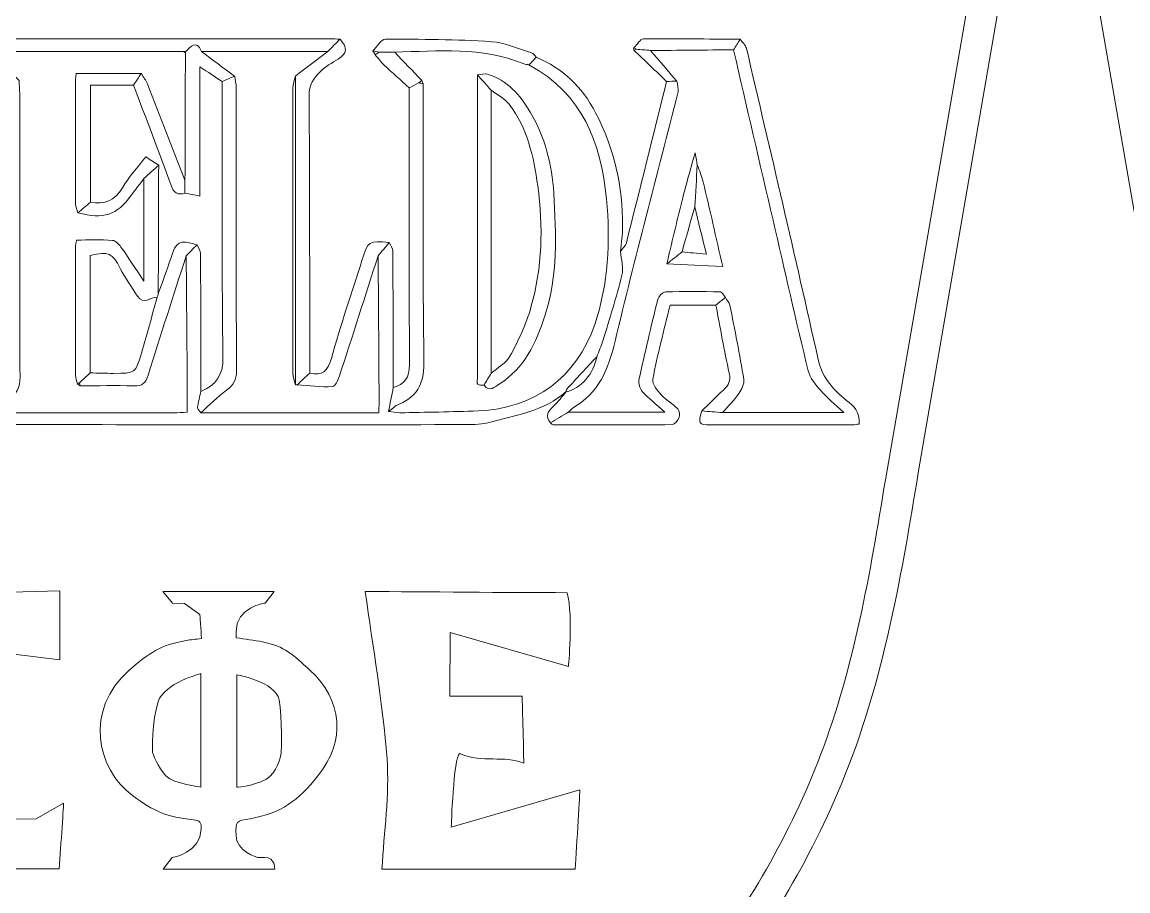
# Model space of a CAD drawing. Header units: inches. Extents: x 0 to 12, y 0 to 12.
# Drawn here: x 3.578 to 4.733, y 5.845 to 6.753 of the extents above; entities that cross this region are included whole.
import ezdxf

# ---------------------------------------------------------------- set-up
doc = ezdxf.new("R2010")
doc.units = ezdxf.units.IN
doc.header["$MEASUREMENT"] = 0

msp = doc.modelspace()

# ---------------------------------------------------------------- linework, layer by layer
at = {"color": 250, "lineweight": 0}
for p, q in [((4.5143, 6.2819), (4.6068, 6.817)), ((4.6946, 6.817), (4.7871, 6.2819))]:
    msp.add_line(p, q, dxfattribs=at)
at = {"color": 5, "lineweight": 0}
msp.add_line((4.48, 6.2747), (4.5679, 6.7831), dxfattribs=at)
for points, knots in [([(3.9102, 6.7353), (3.906, 6.731), (3.9017, 6.7267), (3.8975, 6.7224), (3.8534, 6.7224), (3.8094, 6.7224), (3.7654, 6.7224), (3.76, 6.736), (3.7544, 6.7266), (3.7489, 6.7225), (3.7479, 6.7225), (3.747, 6.7224), (3.746, 6.7224), (3.68, 6.7224), (3.614, 6.7224), (3.5481, 6.7224), (3.5471, 6.7224), (3.5461, 6.7224), (3.5452, 6.7224), (3.5423, 6.7236), (3.5394, 6.7248), (3.5356, 6.7264), (3.5379, 6.7299), (3.5398, 6.7328), (3.5417, 6.7357), (3.6609, 6.7357), (3.7801, 6.7357), (3.8993, 6.7357), (3.9029, 6.7357), (3.9066, 6.7354), (3.9102, 6.7353)], [0, 0, 0, 0, 1, 1, 1, 2, 2, 2, 3, 3, 3, 4, 4, 4, 5, 5, 5, 6, 6, 6, 7, 7, 7, 8, 8, 8, 9, 9, 9, 10, 10, 10, 10]), ([(3.8001, 6.6964), (3.7957, 6.6946), (3.7914, 6.6928), (3.7871, 6.6909), (3.7798, 6.6958), (3.7725, 6.7007), (3.7637, 6.7064), (3.7637, 6.6607), (3.7637, 6.6166), (3.7637, 6.5713), (3.7578, 6.5724), (3.753, 6.5733), (3.7482, 6.5743), (3.7482, 6.5788), (3.7482, 6.5833), (3.7482, 6.5879), (3.7483, 6.6322), (3.7485, 6.6765), (3.7486, 6.7208), (3.7487, 6.7214), (3.7489, 6.7219), (3.7489, 6.7225), (3.7544, 6.7266), (3.76, 6.736), (3.7654, 6.7224), (3.7769, 6.7137), (3.7885, 6.705), (3.8001, 6.6964)], [0, 0, 0, 0, 1, 1, 1, 2, 2, 2, 3, 3, 3, 4, 4, 4, 5, 5, 5, 6, 6, 6, 7, 7, 7, 8, 8, 8, 9, 9, 9, 9]), ([(3.9102, 6.7353), (3.9184, 6.7254), (3.9179, 6.7211), (3.9082, 6.7145), (3.9017, 6.7103), (3.8946, 6.7066), (3.8894, 6.7012), (3.883, 6.6945), (3.8777, 6.6879), (3.8778, 6.6764), (3.8787, 6.5797), (3.8784, 6.483), (3.8785, 6.3863), (3.8741, 6.3822), (3.8698, 6.3781), (3.8654, 6.3739), (3.8648, 6.3739), (3.8641, 6.3739), (3.8635, 6.3739), (3.8635, 6.4815), (3.8635, 6.5891), (3.8635, 6.6967), (3.8748, 6.7052), (3.8861, 6.7138), (3.8975, 6.7224), (3.9017, 6.7267), (3.906, 6.731), (3.9102, 6.7353)], [0, 0, 0, 0, 1, 1, 1, 2, 2, 2, 3, 3, 3, 4, 4, 4, 5, 5, 5, 6, 6, 6, 7, 7, 7, 8, 8, 8, 9, 9, 9, 9]), ([(4.1151, 6.7164), (4.1126, 6.7137), (4.1101, 6.711), (4.1076, 6.7083), (4.1056, 6.7088), (4.1036, 6.7089), (4.1017, 6.7097), (4.0582, 6.727), (4.0127, 6.7232), (3.9675, 6.7215), (3.962, 6.7216), (3.9565, 6.7217), (3.951, 6.7217), (3.9488, 6.7222), (3.9466, 6.7226), (3.9444, 6.7229), (3.9488, 6.7272), (3.9532, 6.7351), (3.9576, 6.7352), (3.9946, 6.7353), (4.0316, 6.735), (4.0684, 6.7326), (4.0826, 6.7316), (4.0965, 6.7251), (4.1104, 6.7209), (4.1123, 6.7203), (4.1136, 6.7179), (4.1151, 6.7164)], [0, 0, 0, 0, 1, 1, 1, 2, 2, 2, 3, 3, 3, 4, 4, 4, 5, 5, 5, 6, 6, 6, 7, 7, 7, 8, 8, 8, 9, 9, 9, 9]), ([(3.9956, 6.692), (3.9862, 6.7018), (3.9769, 6.7117), (3.9675, 6.7215), (4.0127, 6.7232), (4.0582, 6.727), (4.1017, 6.7097), (4.1036, 6.7089), (4.1056, 6.7088), (4.1076, 6.7083), (4.1633, 6.6782), (4.183, 6.6277), (4.1886, 6.5683), (4.1928, 6.5237), (4.1908, 6.4798), (4.1763, 6.4372), (4.1575, 6.3817), (4.1131, 6.349), (4.0544, 6.3468), (4.0272, 6.3458), (4, 6.3453), (3.9727, 6.3448), (3.9688, 6.3448), (3.9648, 6.3458), (3.9608, 6.3463), (3.9645, 6.3488), (3.9679, 6.3522), (3.9719, 6.3539), (3.9932, 6.3626), (3.9983, 6.3779), (3.9979, 6.4006), (3.9964, 6.4967), (3.9972, 6.5928), (3.9971, 6.6889), (3.9966, 6.6899), (3.9961, 6.691), (3.9956, 6.692)], [0, 0, 0, 0, 1, 1, 1, 2, 2, 2, 3, 3, 3, 4, 4, 4, 5, 5, 5, 6, 6, 6, 7, 7, 7, 8, 8, 8, 9, 9, 9, 10, 10, 10, 11, 11, 11, 12, 12, 12, 12]), ([(4.22, 6.7247), (4.2191, 6.7244), (4.2182, 6.724), (4.2173, 6.7237), (4.2171, 6.7242), (4.2169, 6.7247), (4.2168, 6.7253), (4.2168, 6.7255), (4.2171, 6.7258), (4.2172, 6.7261), (4.2181, 6.7256), (4.2191, 6.7252), (4.22, 6.7247)], [0, 0, 0, 0, 1, 1, 1, 2, 2, 2, 3, 3, 3, 4, 4, 4, 4]), ([(4.3283, 6.7351), (4.326, 6.7314), (4.3237, 6.7278), (4.3214, 6.7241), (4.2925, 6.7239), (4.2635, 6.7236), (4.2346, 6.7234), (4.2297, 6.7239), (4.2248, 6.7243), (4.22, 6.7247), (4.2191, 6.7252), (4.2181, 6.7256), (4.2172, 6.7261), (4.2205, 6.7293), (4.2238, 6.7354), (4.2272, 6.7355), (4.2609, 6.7359), (4.2946, 6.7354), (4.3283, 6.7351)], [0, 0, 0, 0, 1, 1, 1, 2, 2, 2, 3, 3, 3, 4, 4, 4, 5, 5, 5, 6, 6, 6, 6]), ([(4.22, 6.7247), (4.2248, 6.7243), (4.2297, 6.7239), (4.2346, 6.7234), (4.2438, 6.7127), (4.253, 6.702), (4.2622, 6.6913), (4.2586, 6.6913), (4.255, 6.6912), (4.2514, 6.6911), (4.24, 6.702), (4.2286, 6.7128), (4.2173, 6.7237), (4.2182, 6.724), (4.2191, 6.7244), (4.22, 6.7247)], [0, 0, 0, 0, 1, 1, 1, 2, 2, 2, 3, 3, 3, 4, 4, 4, 5, 5, 5, 5]), ([(4.3283, 6.7351), (4.3305, 6.732), (4.334, 6.7292), (4.3348, 6.7258), (4.3601, 6.6174), (4.3857, 6.509), (4.4098, 6.4004), (4.4144, 6.3798), (4.4275, 6.367), (4.4421, 6.3556), (4.4503, 6.3491), (4.4533, 6.343), (4.4526, 6.333), (4.4505, 6.3327), (4.4483, 6.3321), (4.446, 6.3321), (4.3964, 6.3321), (4.3467, 6.3321), (4.2971, 6.3321), (4.285, 6.3321), (4.284, 6.3339), (4.2882, 6.3467), (4.2955, 6.3462), (4.3027, 6.3456), (4.3099, 6.345), (4.3512, 6.345), (4.3924, 6.345), (4.4366, 6.345), (4.4269, 6.3541), (4.419, 6.3605), (4.4125, 6.368), (4.4072, 6.3741), (4.4012, 6.381), (4.3994, 6.3885), (4.3866, 6.441), (4.3747, 6.4936), (4.3626, 6.5462), (4.3488, 6.6055), (4.3351, 6.6648), (4.3214, 6.7241), (4.3237, 6.7278), (4.326, 6.7314), (4.3283, 6.7351)], [0, 0, 0, 0, 1, 1, 1, 2, 2, 2, 3, 3, 3, 4, 4, 4, 5, 5, 5, 6, 6, 6, 7, 7, 7, 8, 8, 8, 9, 9, 9, 10, 10, 10, 11, 11, 11, 12, 12, 12, 13, 13, 13, 14, 14, 14, 14]), ([(4.1151, 6.7164), (4.1429, 6.7045), (4.1632, 6.6856), (4.1773, 6.6582), (4.1967, 6.6207), (4.2055, 6.5814), (4.2055, 6.5397), (4.2055, 6.531), (4.2041, 6.5222), (4.2033, 6.5135), (4.2039, 6.5052), (4.2066, 6.4963), (4.2047, 6.4886), (4.1991, 6.4655), (4.1918, 6.4429), (4.1849, 6.4201), (4.1831, 6.4143), (4.1806, 6.4089), (4.1784, 6.4033), (4.1678, 6.3919), (4.1572, 6.3805), (4.1467, 6.369), (4.1463, 6.3686), (4.1466, 6.3675), (4.1465, 6.3667), (4.1465, 6.3667), (4.1466, 6.3669), (4.1466, 6.3669), (4.1231, 6.3465), (4.0932, 6.342), (4.0646, 6.3344), (4.0562, 6.3321), (4.0469, 6.3324), (4.0379, 6.3324), (3.8836, 6.3323), (3.7293, 6.3321), (3.575, 6.3326), (3.5631, 6.3326), (3.5585, 6.3283), (3.5555, 6.3175), (3.5485, 6.2927), (3.5402, 6.2683), (3.533, 6.2435), (3.5305, 6.2349), (3.5269, 6.2315), (3.5172, 6.2315), (3.3943, 6.2317), (3.2713, 6.2316), (3.1484, 6.2311), (3.1368, 6.2311), (3.1324, 6.2359), (3.1322, 6.2465), (3.1376, 6.2461), (3.143, 6.2456), (3.1485, 6.2451), (3.1537, 6.2449), (3.159, 6.2444), (3.1643, 6.2444), (3.2533, 6.2444), (3.3423, 6.2444), (3.4314, 6.2444), (3.4562, 6.2444), (3.481, 6.2441), (3.5058, 6.2446), (3.5098, 6.2447), (3.5163, 6.2472), (3.5173, 6.2501), (3.5283, 6.2811), (3.5384, 6.3123), (3.5487, 6.3435), (3.5535, 6.344), (3.5583, 6.3448), (3.5632, 6.3448), (3.6209, 6.3448), (3.6787, 6.3448), (3.7365, 6.3448), (3.7408, 6.3448), (3.7451, 6.3452), (3.7504, 6.3455), (3.7504, 6.3641), (3.7505, 6.3815), (3.7504, 6.3989), (3.7501, 6.4355), (3.7498, 6.4721), (3.7494, 6.5087), (3.7532, 6.5126), (3.757, 6.5165), (3.7608, 6.5204), (3.762, 6.5173), (3.7644, 6.5142), (3.7644, 6.5111), (3.7647, 6.463), (3.7647, 6.415), (3.7648, 6.3669), (3.7636, 6.3614), (3.762, 6.3559), (3.7614, 6.3503), (3.7612, 6.3487), (3.7636, 6.3467), (3.7648, 6.3449), (3.8265, 6.3449), (3.8882, 6.3449), (3.9509, 6.3449), (3.9509, 6.3568), (3.951, 6.3669), (3.9509, 6.377), (3.9506, 6.421), (3.9503, 6.4649), (3.95, 6.5089), (3.9539, 6.5135), (3.9578, 6.5181), (3.9617, 6.5228), (3.963, 6.5197), (3.9653, 6.5166), (3.9653, 6.5135), (3.9657, 6.4661), (3.9657, 6.4186), (3.9658, 6.3712), (3.9642, 6.3629), (3.9625, 6.3546), (3.9608, 6.3463), (3.9648, 6.3458), (3.9688, 6.3448), (3.9727, 6.3448), (4, 6.3453), (4.0272, 6.3458), (4.0544, 6.3468), (4.1131, 6.349), (4.1575, 6.3817), (4.1763, 6.4372), (4.1908, 6.4798), (4.1928, 6.5237), (4.1886, 6.5683), (4.183, 6.6277), (4.1633, 6.6782), (4.1076, 6.7083), (4.1101, 6.711), (4.1126, 6.7137), (4.1151, 6.7164)], [0, 0, 0, 0, 1, 1, 1, 2, 2, 2, 3, 3, 3, 4, 4, 4, 5, 5, 5, 6, 6, 6, 7, 7, 7, 8, 8, 8, 9, 9, 9, 10, 10, 10, 11, 11, 11, 12, 12, 12, 13, 13, 13, 14, 14, 14, 15, 15, 15, 16, 16, 16, 17, 17, 17, 18, 18, 18, 19, 19, 19, 20, 20, 20, 21, 21, 21, 22, 22, 22, 23, 23, 23, 24, 24, 24, 25, 25, 25, 26, 26, 26, 27, 27, 27, 28, 28, 28, 29, 29, 29, 30, 30, 30, 31, 31, 31, 32, 32, 32, 33, 33, 33, 34, 34, 34, 35, 35, 35, 36, 36, 36, 37, 37, 37, 38, 38, 38, 39, 39, 39, 40, 40, 40, 41, 41, 41, 42, 42, 42, 43, 43, 43, 44, 44, 44, 45, 45, 45, 46, 46, 46, 46]), ([(3.5481, 6.7224), (3.614, 6.7224), (3.68, 6.7224), (3.746, 6.7224), (3.7469, 6.7218), (3.7477, 6.7213), (3.7486, 6.7208), (3.7485, 6.6765), (3.7483, 6.6322), (3.7482, 6.5879), (3.7352, 6.6214), (3.7221, 6.6549), (3.7089, 6.6884), (3.7074, 6.6923), (3.7047, 6.6957), (3.7025, 6.6993), (3.6801, 6.6993), (3.6577, 6.6993), (3.6346, 6.6993), (3.6344, 6.698), (3.6339, 6.696), (3.6339, 6.6941), (3.6338, 6.6504), (3.6338, 6.6066), (3.6339, 6.5629), (3.6339, 6.5599), (3.6355, 6.5569), (3.6363, 6.5539), (3.6633, 6.5467), (3.6766, 6.5511), (3.6921, 6.5722), (3.6964, 6.5781), (3.7009, 6.5838), (3.7053, 6.5896), (3.7053, 6.5548), (3.7053, 6.52), (3.7053, 6.4822), (3.6962, 6.4959), (3.689, 6.5071), (3.6813, 6.518), (3.6792, 6.521), (3.6756, 6.5248), (3.6725, 6.525), (3.6601, 6.5258), (3.6476, 6.5253), (3.6348, 6.5253), (3.6343, 6.522), (3.6338, 6.52), (3.6338, 6.5181), (3.6338, 6.4734), (3.6337, 6.4288), (3.6339, 6.3841), (3.6339, 6.3811), (3.6352, 6.378), (3.636, 6.3749), (3.6367, 6.3742), (3.6375, 6.3735), (3.6383, 6.3728), (3.6571, 6.3729), (3.6758, 6.3736), (3.6945, 6.3729), (3.7038, 6.3725), (3.7071, 6.376), (3.7097, 6.3842), (3.7226, 6.4258), (3.7361, 6.4672), (3.7494, 6.5086), (3.7498, 6.4721), (3.7501, 6.4355), (3.7504, 6.3989), (3.7505, 6.3815), (3.7504, 6.3641), (3.7504, 6.3455), (3.7451, 6.3452), (3.7408, 6.3448), (3.7365, 6.3448), (3.6787, 6.3448), (3.6209, 6.3448), (3.5632, 6.3448), (3.5583, 6.3448), (3.5535, 6.344), (3.5487, 6.3435), (3.5487, 6.3435), (3.548, 6.3445), (3.548, 6.3445), (3.5529, 6.3492), (3.5572, 6.3549), (3.563, 6.3583), (3.5724, 6.364), (3.5758, 6.3711), (3.5758, 6.3822), (3.5754, 6.481), (3.5756, 6.5797), (3.5755, 6.6785), (3.5755, 6.683), (3.5751, 6.6874), (3.5749, 6.6919), (3.5659, 6.7014), (3.5568, 6.7109), (3.5477, 6.7204), (3.5479, 6.721), (3.548, 6.7217), (3.5481, 6.7224)], [0, 0, 0, 0, 1, 1, 1, 2, 2, 2, 3, 3, 3, 4, 4, 4, 5, 5, 5, 6, 6, 6, 7, 7, 7, 8, 8, 8, 9, 9, 9, 10, 10, 10, 11, 11, 11, 12, 12, 12, 13, 13, 13, 14, 14, 14, 15, 15, 15, 16, 16, 16, 17, 17, 17, 18, 18, 18, 19, 19, 19, 20, 20, 20, 21, 21, 21, 22, 22, 22, 23, 23, 23, 24, 24, 24, 25, 25, 25, 26, 26, 26, 27, 27, 27, 28, 28, 28, 29, 29, 29, 30, 30, 30, 31, 31, 31, 32, 32, 32, 33, 33, 33, 34, 34, 34, 34]), ([(3.7489, 6.7225), (3.7489, 6.7219), (3.7487, 6.7214), (3.7486, 6.7208), (3.7477, 6.7213), (3.7469, 6.7218), (3.746, 6.7224), (3.747, 6.7224), (3.7479, 6.7225), (3.7489, 6.7225)], [0, 0, 0, 0, 1, 1, 1, 2, 2, 2, 3, 3, 3, 3]), ([(3.8654, 6.3739), (3.8778, 6.3731), (3.8902, 6.3716), (3.9025, 6.3721), (3.9051, 6.3722), (3.9082, 6.3792), (3.9097, 6.3835), (3.9233, 6.4253), (3.9366, 6.4671), (3.95, 6.5089), (3.9503, 6.4649), (3.9506, 6.421), (3.9509, 6.377), (3.951, 6.3669), (3.9509, 6.3568), (3.9509, 6.3449), (3.8882, 6.3449), (3.8265, 6.3449), (3.7648, 6.3449), (3.7737, 6.3529), (3.7821, 6.3614), (3.7917, 6.3685), (3.7989, 6.3738), (3.802, 6.3792), (3.802, 6.3885), (3.8016, 6.4872), (3.8018, 6.5859), (3.8017, 6.6847), (3.8017, 6.6886), (3.8006, 6.6925), (3.8001, 6.6964), (3.7885, 6.705), (3.7769, 6.7137), (3.7654, 6.7224), (3.8094, 6.7224), (3.8534, 6.7224), (3.8975, 6.7224), (3.8861, 6.7138), (3.8748, 6.7052), (3.8635, 6.6967), (3.8626, 6.6925), (3.8609, 6.6883), (3.8609, 6.6841), (3.8608, 6.5849), (3.8608, 6.4856), (3.8609, 6.3864), (3.8609, 6.3822), (3.8626, 6.378), (3.8635, 6.3739), (3.8641, 6.3739), (3.8648, 6.3739), (3.8654, 6.3739)], [0, 0, 0, 0, 1, 1, 1, 2, 2, 2, 3, 3, 3, 4, 4, 4, 5, 5, 5, 6, 6, 6, 7, 7, 7, 8, 8, 8, 9, 9, 9, 10, 10, 10, 11, 11, 11, 12, 12, 12, 13, 13, 13, 14, 14, 14, 15, 15, 15, 16, 16, 16, 17, 17, 17, 17]), ([(3.951, 6.7217), (3.9496, 6.7208), (3.9483, 6.7199), (3.947, 6.7189), (3.9462, 6.7203), (3.9453, 6.7216), (3.9444, 6.7229), (3.9466, 6.7226), (3.9488, 6.7222), (3.951, 6.7217)], [0, 0, 0, 0, 1, 1, 1, 2, 2, 2, 3, 3, 3, 3]), ([(3.951, 6.7217), (3.9565, 6.7217), (3.962, 6.7216), (3.9675, 6.7215), (3.9769, 6.7117), (3.9862, 6.7018), (3.9956, 6.692), (3.9945, 6.6912), (3.9934, 6.6904), (3.9923, 6.6896), (3.9891, 6.6878), (3.9858, 6.686), (3.9826, 6.6843), (3.9737, 6.6923), (3.9647, 6.7002), (3.956, 6.7084), (3.9526, 6.7116), (3.95, 6.7154), (3.947, 6.7189), (3.9483, 6.7199), (3.9496, 6.7208), (3.951, 6.7217)], [0, 0, 0, 0, 1, 1, 1, 2, 2, 2, 3, 3, 3, 4, 4, 4, 5, 5, 5, 6, 6, 6, 7, 7, 7, 7]), ([(4.2622, 6.6913), (4.253, 6.702), (4.2438, 6.7127), (4.2346, 6.7234), (4.2635, 6.7236), (4.2925, 6.7239), (4.3214, 6.7241), (4.3351, 6.6648), (4.3488, 6.6055), (4.3626, 6.5462), (4.3747, 6.4936), (4.3866, 6.441), (4.3994, 6.3885), (4.4012, 6.381), (4.4072, 6.3741), (4.4125, 6.368), (4.419, 6.3605), (4.4269, 6.3541), (4.4366, 6.345), (4.3924, 6.345), (4.3512, 6.345), (4.3099, 6.345), (4.3157, 6.3516), (4.322, 6.3578), (4.327, 6.365), (4.3299, 6.3691), (4.3328, 6.3751), (4.3321, 6.3796), (4.3279, 6.4057), (4.3227, 6.4315), (4.3175, 6.4574), (4.317, 6.4602), (4.3144, 6.4626), (4.3128, 6.4652), (4.3111, 6.4673), (4.3094, 6.4712), (4.3076, 6.4712), (4.2885, 6.4716), (4.2694, 6.4718), (4.2503, 6.4711), (4.2474, 6.471), (4.2431, 6.4663), (4.2422, 6.4631), (4.2352, 6.4352), (4.2286, 6.4072), (4.2225, 6.3791), (4.2217, 6.3753), (4.2236, 6.3698), (4.2262, 6.3668), (4.2324, 6.36), (4.2398, 6.3543), (4.2496, 6.3455), (4.2136, 6.3455), (4.1812, 6.3455), (4.1487, 6.3455), (4.1502, 6.3469), (4.1515, 6.3486), (4.1532, 6.3496), (4.1803, 6.3651), (4.1906, 6.3901), (4.1976, 6.4195), (4.2183, 6.5067), (4.2414, 6.5933), (4.2634, 6.6801), (4.2642, 6.6835), (4.2626, 6.6876), (4.2622, 6.6913)], [0, 0, 0, 0, 1, 1, 1, 2, 2, 2, 3, 3, 3, 4, 4, 4, 5, 5, 5, 6, 6, 6, 7, 7, 7, 8, 8, 8, 9, 9, 9, 10, 10, 10, 11, 11, 11, 12, 12, 12, 13, 13, 13, 14, 14, 14, 15, 15, 15, 16, 16, 16, 17, 17, 17, 18, 18, 18, 19, 19, 19, 20, 20, 20, 21, 21, 21, 22, 22, 22, 22]), ([(3.6944, 6.6873), (3.6799, 6.6873), (3.6653, 6.6873), (3.6495, 6.6873), (3.6495, 6.6459), (3.6495, 6.6055), (3.6495, 6.565), (3.6451, 6.5613), (3.6407, 6.5576), (3.6363, 6.5539), (3.6355, 6.5569), (3.6339, 6.5599), (3.6339, 6.5629), (3.6338, 6.6066), (3.6338, 6.6504), (3.6339, 6.6941), (3.6339, 6.696), (3.6344, 6.698), (3.6346, 6.6993), (3.6577, 6.6993), (3.6801, 6.6993), (3.7025, 6.6993), (3.6998, 6.6953), (3.6971, 6.6913), (3.6944, 6.6873)], [0, 0, 0, 0, 1, 1, 1, 2, 2, 2, 3, 3, 3, 4, 4, 4, 5, 5, 5, 6, 6, 6, 7, 7, 7, 8, 8, 8, 8]), ([(3.6944, 6.6873), (3.6971, 6.6913), (3.6998, 6.6953), (3.7025, 6.6993), (3.7047, 6.6957), (3.7074, 6.6923), (3.7089, 6.6884), (3.7221, 6.6549), (3.7352, 6.6214), (3.7482, 6.5879), (3.7482, 6.5833), (3.7482, 6.5788), (3.7482, 6.5743), (3.7405, 6.5719), (3.7364, 6.5747), (3.7336, 6.5824), (3.7209, 6.6175), (3.7076, 6.6524), (3.6944, 6.6873)], [0, 0, 0, 0, 1, 1, 1, 2, 2, 2, 3, 3, 3, 4, 4, 4, 5, 5, 5, 6, 6, 6, 6]), ([(3.7648, 6.3669), (3.7802, 6.3739), (3.7881, 6.3835), (3.7879, 6.4029), (3.7865, 6.4989), (3.7872, 6.5949), (3.7871, 6.6909), (3.7914, 6.6928), (3.7957, 6.6946), (3.8001, 6.6964), (3.8006, 6.6925), (3.8017, 6.6886), (3.8017, 6.6847), (3.8018, 6.5859), (3.8016, 6.4872), (3.802, 6.3885), (3.802, 6.3792), (3.7989, 6.3738), (3.7917, 6.3685), (3.7821, 6.3614), (3.7737, 6.3529), (3.7648, 6.3449), (3.7636, 6.3467), (3.7612, 6.3487), (3.7614, 6.3503), (3.762, 6.3559), (3.7636, 6.3614), (3.7648, 6.3669)], [0, 0, 0, 0, 1, 1, 1, 2, 2, 2, 3, 3, 3, 4, 4, 4, 5, 5, 5, 6, 6, 6, 7, 7, 7, 8, 8, 8, 9, 9, 9, 9]), ([(3.8635, 6.3739), (3.8626, 6.378), (3.8609, 6.3822), (3.8609, 6.3864), (3.8608, 6.4856), (3.8608, 6.5849), (3.8609, 6.6841), (3.8609, 6.6883), (3.8626, 6.6925), (3.8635, 6.6967), (3.8635, 6.5891), (3.8635, 6.4815), (3.8635, 6.3739)], [0, 0, 0, 0, 1, 1, 1, 2, 2, 2, 3, 3, 3, 4, 4, 4, 4]), ([(3.9956, 6.692), (3.9961, 6.691), (3.9966, 6.6899), (3.9971, 6.6889), (3.9955, 6.6891), (3.9939, 6.6894), (3.9923, 6.6896), (3.9934, 6.6904), (3.9945, 6.6912), (3.9956, 6.692)], [0, 0, 0, 0, 1, 1, 1, 2, 2, 2, 3, 3, 3, 3]), ([(4.0607, 6.3737), (4.0664, 6.3659), (4.0719, 6.3719), (4.0764, 6.3747), (4.1029, 6.3913), (4.1149, 6.4179), (4.1243, 6.4461), (4.1382, 6.488), (4.1358, 6.5314), (4.1335, 6.5743), (4.1319, 6.6039), (4.1244, 6.633), (4.1089, 6.6591), (4.0983, 6.6769), (4.0851, 6.6922), (4.0644, 6.6987), (4.0614, 6.6997), (4.0575, 6.6982), (4.0539, 6.6978), (4.0539, 6.5921), (4.0538, 6.4863), (4.0537, 6.3805), (4.0537, 6.3785), (4.0531, 6.3754), (4.0541, 6.3746), (4.0557, 6.3735), (4.0584, 6.3739), (4.0607, 6.3737)], [0, 0, 0, 0, 1, 1, 1, 2, 2, 2, 3, 3, 3, 4, 4, 4, 5, 5, 5, 6, 6, 6, 7, 7, 7, 8, 8, 8, 9, 9, 9, 9]), ([(4.0682, 6.3862), (4.0657, 6.382), (4.0632, 6.3779), (4.0607, 6.3737), (4.0584, 6.3739), (4.0557, 6.3735), (4.0541, 6.3746), (4.0531, 6.3754), (4.0537, 6.3785), (4.0537, 6.3805), (4.0538, 6.4863), (4.0539, 6.5921), (4.0539, 6.6978), (4.0587, 6.6925), (4.0634, 6.6872), (4.0682, 6.6818), (4.0682, 6.5833), (4.0682, 6.4847), (4.0682, 6.3862)], [0, 0, 0, 0, 1, 1, 1, 2, 2, 2, 3, 3, 3, 4, 4, 4, 5, 5, 5, 6, 6, 6, 6]), ([(4.0539, 6.6978), (4.0575, 6.6982), (4.0614, 6.6997), (4.0644, 6.6987), (4.0851, 6.6922), (4.0983, 6.6769), (4.1089, 6.6591), (4.1244, 6.633), (4.1319, 6.6039), (4.1335, 6.5743), (4.1358, 6.5314), (4.1382, 6.488), (4.1243, 6.4461), (4.1149, 6.4179), (4.1029, 6.3913), (4.0764, 6.3747), (4.0719, 6.3719), (4.0664, 6.3659), (4.0607, 6.3737), (4.0632, 6.3779), (4.0657, 6.382), (4.0682, 6.3862), (4.0749, 6.392), (4.0838, 6.3965), (4.0877, 6.4038), (4.0965, 6.4201), (4.1046, 6.4372), (4.1097, 6.455), (4.1216, 6.4966), (4.1226, 6.5393), (4.1168, 6.582), (4.1126, 6.6123), (4.1059, 6.6422), (4.0868, 6.6673), (4.0821, 6.6733), (4.0745, 6.677), (4.0682, 6.6818), (4.0634, 6.6872), (4.0587, 6.6925), (4.0539, 6.6978)], [0, 0, 0, 0, 1, 1, 1, 2, 2, 2, 3, 3, 3, 4, 4, 4, 5, 5, 5, 6, 6, 6, 7, 7, 7, 8, 8, 8, 9, 9, 9, 10, 10, 10, 11, 11, 11, 12, 12, 12, 13, 13, 13, 13]), ([(4.1784, 6.4033), (4.1806, 6.4089), (4.1831, 6.4143), (4.1849, 6.4201), (4.1918, 6.4429), (4.1991, 6.4655), (4.2047, 6.4886), (4.2066, 6.4963), (4.2039, 6.5052), (4.2033, 6.5135), (4.2054, 6.5165), (4.2086, 6.5192), (4.2094, 6.5225), (4.2236, 6.5787), (4.2374, 6.6349), (4.2514, 6.6911), (4.255, 6.6912), (4.2586, 6.6913), (4.2622, 6.6913), (4.2626, 6.6876), (4.2642, 6.6835), (4.2634, 6.6801), (4.2414, 6.5933), (4.2183, 6.5067), (4.1976, 6.4195), (4.1906, 6.3901), (4.1803, 6.3651), (4.1532, 6.3496), (4.1515, 6.3486), (4.1502, 6.3469), (4.1487, 6.3455), (4.1425, 6.3418), (4.1363, 6.338), (4.1301, 6.3343), (4.1243, 6.3413), (4.1274, 6.3463), (4.1332, 6.3516), (4.1382, 6.3562), (4.1422, 6.3618), (4.1466, 6.3669), (4.1466, 6.3669), (4.1465, 6.3667), (4.1465, 6.3667), (4.1614, 6.3696), (4.1758, 6.3861), (4.1784, 6.4033)], [0, 0, 0, 0, 1, 1, 1, 2, 2, 2, 3, 3, 3, 4, 4, 4, 5, 5, 5, 6, 6, 6, 7, 7, 7, 8, 8, 8, 9, 9, 9, 10, 10, 10, 11, 11, 11, 12, 12, 12, 13, 13, 13, 14, 14, 14, 15, 15, 15, 15]), ([(3.9608, 6.3463), (3.9625, 6.3546), (3.9642, 6.3629), (3.9658, 6.3712), (3.9777, 6.3747), (3.9828, 6.3815), (3.9828, 6.395), (3.9822, 6.4914), (3.9825, 6.5878), (3.9826, 6.6843), (3.9858, 6.686), (3.9891, 6.6878), (3.9923, 6.6896), (3.9939, 6.6894), (3.9955, 6.6891), (3.9971, 6.6889), (3.9972, 6.5928), (3.9964, 6.4967), (3.9979, 6.4006), (3.9983, 6.3779), (3.9932, 6.3626), (3.9719, 6.3539), (3.9679, 6.3522), (3.9645, 6.3488), (3.9608, 6.3463)], [0, 0, 0, 0, 1, 1, 1, 2, 2, 2, 3, 3, 3, 4, 4, 4, 5, 5, 5, 6, 6, 6, 7, 7, 7, 8, 8, 8, 8]), ([(3.6363, 6.5539), (3.6407, 6.5576), (3.6451, 6.5613), (3.6495, 6.565), (3.6639, 6.5625), (3.6749, 6.5661), (3.6828, 6.5799), (3.6892, 6.591), (3.6983, 6.6006), (3.7073, 6.6122), (3.7119, 6.6092), (3.7163, 6.6063), (3.7207, 6.6034), (3.7156, 6.5988), (3.7104, 6.5942), (3.7053, 6.5896), (3.7009, 6.5838), (3.6964, 6.5781), (3.6921, 6.5722), (3.6766, 6.5511), (3.6633, 6.5467), (3.6363, 6.5539)], [0, 0, 0, 0, 1, 1, 1, 2, 2, 2, 3, 3, 3, 4, 4, 4, 5, 5, 5, 6, 6, 6, 7, 7, 7, 7]), ([(4.2835, 6.6039), (4.2829, 6.6071), (4.2823, 6.6104), (4.2811, 6.6163), (4.276, 6.5976), (4.2713, 6.5815), (4.2672, 6.5651), (4.2618, 6.5436), (4.2568, 6.5219), (4.2516, 6.5003), (4.2707, 6.4994), (4.2898, 6.4985), (4.3101, 6.4975), (4.303, 6.5286), (4.2965, 6.5573), (4.2897, 6.586), (4.2882, 6.5921), (4.2856, 6.5979), (4.2835, 6.6039)], [0, 0, 0, 0, 1, 1, 1, 2, 2, 2, 3, 3, 3, 4, 4, 4, 5, 5, 5, 6, 6, 6, 6]), ([(4.2835, 6.6039), (4.2826, 6.5892), (4.2817, 6.5746), (4.2808, 6.5599), (4.2764, 6.5443), (4.272, 6.5286), (4.2676, 6.5129), (4.2623, 6.5087), (4.2569, 6.5045), (4.2516, 6.5003), (4.2568, 6.5219), (4.2618, 6.5436), (4.2672, 6.5651), (4.2713, 6.5815), (4.276, 6.5976), (4.2811, 6.6163), (4.2823, 6.6104), (4.2829, 6.6071), (4.2835, 6.6039)], [0, 0, 0, 0, 1, 1, 1, 2, 2, 2, 3, 3, 3, 4, 4, 4, 5, 5, 5, 6, 6, 6, 6]), ([(3.7203, 6.4693), (3.7199, 6.468), (3.7195, 6.4668), (3.719, 6.4655), (3.7122, 6.4664), (3.7049, 6.4566), (3.6986, 6.4666), (3.6925, 6.4762), (3.6859, 6.4855), (3.6806, 6.4955), (3.6718, 6.512), (3.6689, 6.5136), (3.6492, 6.509), (3.6492, 6.4682), (3.6492, 6.4273), (3.6492, 6.3865), (3.6455, 6.383), (3.6417, 6.3796), (3.638, 6.3761), (3.6373, 6.3758), (3.6366, 6.3754), (3.636, 6.3749), (3.6352, 6.378), (3.6339, 6.3811), (3.6339, 6.3841), (3.6337, 6.4288), (3.6338, 6.4734), (3.6338, 6.5181), (3.6338, 6.52), (3.6343, 6.522), (3.6348, 6.5253), (3.6476, 6.5253), (3.6601, 6.5258), (3.6725, 6.525), (3.6756, 6.5248), (3.6792, 6.521), (3.6813, 6.518), (3.689, 6.5071), (3.6962, 6.4959), (3.7053, 6.4822), (3.7053, 6.52), (3.7053, 6.5548), (3.7053, 6.5896), (3.7104, 6.5942), (3.7156, 6.5988), (3.7207, 6.6034), (3.7205, 6.5587), (3.7204, 6.514), (3.7203, 6.4693)], [0, 0, 0, 0, 1, 1, 1, 2, 2, 2, 3, 3, 3, 4, 4, 4, 5, 5, 5, 6, 6, 6, 7, 7, 7, 8, 8, 8, 9, 9, 9, 10, 10, 10, 11, 11, 11, 12, 12, 12, 13, 13, 13, 14, 14, 14, 15, 15, 15, 16, 16, 16, 16]), ([(4.2835, 6.6039), (4.2856, 6.5979), (4.2882, 6.5921), (4.2897, 6.586), (4.2965, 6.5573), (4.303, 6.5286), (4.3101, 6.4975), (4.2898, 6.4985), (4.2707, 6.4994), (4.2516, 6.5003), (4.2569, 6.5045), (4.2623, 6.5087), (4.2676, 6.5129), (4.2752, 6.5122), (4.2828, 6.5115), (4.293, 6.5105), (4.2884, 6.5291), (4.2846, 6.5445), (4.2808, 6.5599), (4.2817, 6.5746), (4.2826, 6.5892), (4.2835, 6.6039)], [0, 0, 0, 0, 1, 1, 1, 2, 2, 2, 3, 3, 3, 4, 4, 4, 5, 5, 5, 6, 6, 6, 7, 7, 7, 7]), ([(3.7203, 6.4693), (3.7246, 6.4816), (3.7292, 6.4937), (3.7333, 6.5061), (3.7393, 6.5245), (3.7414, 6.5257), (3.7608, 6.5204), (3.757, 6.5165), (3.7532, 6.5126), (3.7494, 6.5087), (3.7361, 6.4672), (3.7226, 6.4258), (3.7097, 6.3842), (3.7071, 6.376), (3.7038, 6.3725), (3.6945, 6.3729), (3.6758, 6.3736), (3.6571, 6.3729), (3.6383, 6.3728), (3.6382, 6.3739), (3.6381, 6.375), (3.638, 6.3761), (3.6417, 6.3796), (3.6455, 6.383), (3.6492, 6.3865), (3.6573, 6.3863), (3.6654, 6.386), (3.6736, 6.386), (3.6962, 6.386), (3.6964, 6.3859), (3.7028, 6.4072), (3.7086, 6.4265), (3.7137, 6.4461), (3.719, 6.4655), (3.7195, 6.4668), (3.7199, 6.468), (3.7203, 6.4693)], [0, 0, 0, 0, 1, 1, 1, 2, 2, 2, 3, 3, 3, 4, 4, 4, 5, 5, 5, 6, 6, 6, 7, 7, 7, 8, 8, 8, 9, 9, 9, 10, 10, 10, 11, 11, 11, 12, 12, 12, 12]), ([(3.8654, 6.3739), (3.8698, 6.3781), (3.8741, 6.3822), (3.8785, 6.3863), (3.8916, 6.3832), (3.8975, 6.3879), (3.9012, 6.4016), (3.9107, 6.4361), (3.9223, 6.47), (3.9331, 6.5041), (3.9397, 6.5246), (3.9397, 6.5246), (3.9617, 6.5228), (3.9578, 6.5181), (3.9539, 6.5135), (3.95, 6.5089), (3.9366, 6.4671), (3.9233, 6.4253), (3.9097, 6.3835), (3.9082, 6.3792), (3.9051, 6.3722), (3.9025, 6.3721), (3.8902, 6.3716), (3.8778, 6.3731), (3.8654, 6.3739)], [0, 0, 0, 0, 1, 1, 1, 2, 2, 2, 3, 3, 3, 4, 4, 4, 5, 5, 5, 6, 6, 6, 7, 7, 7, 8, 8, 8, 8]), ([(4.1301, 6.3343), (4.1363, 6.338), (4.1425, 6.3418), (4.1487, 6.3455), (4.1812, 6.3455), (4.2136, 6.3455), (4.2496, 6.3455), (4.2398, 6.3543), (4.2324, 6.36), (4.2262, 6.3668), (4.2236, 6.3698), (4.2217, 6.3753), (4.2225, 6.3791), (4.2286, 6.4072), (4.2352, 6.4352), (4.2422, 6.4631), (4.2431, 6.4663), (4.2474, 6.471), (4.2503, 6.4711), (4.2694, 6.4718), (4.2885, 6.4716), (4.3076, 6.4712), (4.3094, 6.4712), (4.3111, 6.4673), (4.3128, 6.4652), (4.3095, 6.4626), (4.3062, 6.46), (4.3029, 6.4574), (4.2871, 6.4574), (4.2714, 6.4574), (4.255, 6.4574), (4.2487, 6.431), (4.2419, 6.4056), (4.237, 6.3798), (4.2361, 6.375), (4.2417, 6.3682), (4.2458, 6.3636), (4.2508, 6.358), (4.2578, 6.3542), (4.2632, 6.3488), (4.265, 6.347), (4.2656, 6.3422), (4.2646, 6.3397), (4.2633, 6.3367), (4.2598, 6.3324), (4.2572, 6.3324), (4.2157, 6.332), (4.1743, 6.3321), (4.1328, 6.3322), (4.1319, 6.3322), (4.131, 6.3335), (4.1301, 6.3343)], [0, 0, 0, 0, 1, 1, 1, 2, 2, 2, 3, 3, 3, 4, 4, 4, 5, 5, 5, 6, 6, 6, 7, 7, 7, 8, 8, 8, 9, 9, 9, 10, 10, 10, 11, 11, 11, 12, 12, 12, 13, 13, 13, 14, 14, 14, 15, 15, 15, 16, 16, 16, 17, 17, 17, 17]), ([(4.3029, 6.4574), (4.3062, 6.46), (4.3095, 6.4626), (4.3128, 6.4652), (4.3144, 6.4626), (4.317, 6.4602), (4.3175, 6.4574), (4.3227, 6.4315), (4.3279, 6.4057), (4.3321, 6.3796), (4.3328, 6.3751), (4.3299, 6.3691), (4.327, 6.365), (4.322, 6.3578), (4.3157, 6.3516), (4.3099, 6.345), (4.3027, 6.3456), (4.2955, 6.3462), (4.2882, 6.3467), (4.2957, 6.354), (4.3029, 6.3617), (4.3107, 6.3685), (4.3164, 6.3735), (4.3187, 6.3783), (4.3169, 6.3863), (4.3116, 6.4099), (4.3075, 6.4337), (4.3029, 6.4574)], [0, 0, 0, 0, 1, 1, 1, 2, 2, 2, 3, 3, 3, 4, 4, 4, 5, 5, 5, 6, 6, 6, 7, 7, 7, 8, 8, 8, 9, 9, 9, 9]), ([(3.636, 6.3749), (3.6366, 6.3754), (3.6373, 6.3758), (3.638, 6.3761), (3.6381, 6.375), (3.6382, 6.3739), (3.6383, 6.3728), (3.6375, 6.3735), (3.6367, 6.3742), (3.636, 6.3749)], [0, 0, 0, 0, 1, 1, 1, 2, 2, 2, 3, 3, 3, 3]), ([(3.7779, 5.3125), (3.6751, 5.389), (3.4948, 5.5232), (3.2696, 5.7426), (3.1238, 5.992), (3.0916, 6.1768), (3.0757, 6.2747)], [0, 0, 0, 0, 0.0808468, 0.1419248, 0.197496, 0.2597021, 0.2597021, 0.2597021, 0.2597021]), ([(3.7779, 5.3125), (3.8806, 5.389), (4.061, 5.5232), (4.2861, 5.7426), (4.432, 5.992), (4.4642, 6.1768), (4.48, 6.2747)], [0, 0, 0, 0, 0.0808468, 0.1419248, 0.197496, 0.2597021, 0.2597021, 0.2597021, 0.2597021])]:
    msp.add_open_spline(points, degree=3, knots=knots, dxfattribs=at)
at = {"color": 250, "lineweight": 0}
for points in [[(3.7751, 5.2691), (3.667, 5.3496), (3.4771, 5.4909), (3.2401, 5.7218), (3.0866, 5.9843), (3.0527, 6.1789), (3.036, 6.2819)], [(3.7751, 5.2691), (3.8833, 5.3496), (4.0731, 5.4909), (4.3101, 5.7218), (4.4637, 5.9843), (4.4976, 6.1789), (4.5143, 6.2819)]]:
    msp.add_open_spline(points, degree=3, knots=[0, 0, 0, 0, 0.0808468, 0.1419248, 0.197496, 0.2597021, 0.2597021, 0.2597021, 0.2597021], dxfattribs=at)
at = {"color": 2, "lineweight": 0}
for points, knots in [([(3.4928, 6.1021), (3.4928, 6.1021), (3.5392, 5.9932), (3.5392, 5.9932), (3.5392, 5.9932), (3.4825, 5.9199), (3.4825, 5.9199), (3.4825, 5.9199), (3.5926, 5.9206), (3.5926, 5.9206), (3.5926, 5.9206), (3.6214, 5.9368), (3.6214, 5.9368), (3.6214, 5.9368), (3.6185, 5.8929), (3.6168, 5.8681), (3.5438, 5.8681), (3.4193, 5.8681), (3.4193, 5.8681), (3.4193, 5.8681), (3.4185, 5.9056), (3.4185, 5.9056), (3.4185, 5.9056), (3.4776, 5.9946), (3.4776, 5.9946), (3.4776, 5.9946), (3.412, 6.1073), (3.412, 6.1073), (3.412, 6.1073), (3.4114, 6.1532), (3.4114, 6.1532), (3.4114, 6.1532), (3.6173, 6.1588), (3.6173, 6.1588), (3.6173, 6.1348), (3.6173, 6.1107), (3.6174, 6.0866), (3.6174, 6.0866), (3.4928, 6.1021), (3.4928, 6.1021)], [0, 0, 0, 0, 1, 1, 1, 2, 2, 2, 3, 3, 3, 4, 4, 4, 5, 5, 5, 6, 6, 6, 7, 7, 7, 8, 8, 8, 9, 9, 9, 10, 10, 10, 11, 11, 11, 12, 12, 12, 13, 13, 13, 13]), ([(3.8415, 6.1581), (3.8415, 6.1581), (3.832, 6.1459), (3.832, 6.1459), (3.832, 6.1459), (3.8013, 6.1419), (3.8015, 6.1158), (3.8015, 6.114), (3.8015, 6.1122), (3.8015, 6.1097), (3.8109, 6.1083), (3.8202, 6.1071), (3.8293, 6.1054), (3.8525, 6.1009), (3.8611, 6.0918), (3.8787, 6.0759), (3.9131, 6.0449), (3.9164, 6.0013), (3.8871, 5.9654), (3.8657, 5.939), (3.849, 5.9264), (3.8162, 5.9206), (3.8014, 5.918), (3.8013, 5.9184), (3.8015, 5.9032), (3.8016, 5.8862), (3.8241, 5.8802), (3.8241, 5.8802), (3.8241, 5.8802), (3.8288, 5.8801), (3.8312, 5.8801), (3.843, 5.8801), (3.8419, 5.868), (3.8419, 5.868), (3.8419, 5.868), (3.7253, 5.868), (3.7253, 5.868), (3.7253, 5.868), (3.7349, 5.8801), (3.7349, 5.8801), (3.7349, 5.8801), (3.7649, 5.8844), (3.7652, 5.91), (3.7653, 5.9164), (3.7642, 5.9188), (3.7567, 5.9195), (3.7296, 5.9222), (3.7159, 5.9279), (3.6935, 5.9447), (3.6555, 5.9731), (3.6428, 6.0341), (3.69, 6.0757), (3.7105, 6.0938), (3.7228, 6.1022), (3.7494, 6.1068), (3.7542, 6.1076), (3.7591, 6.1081), (3.7654, 6.1089), (3.7649, 6.1173), (3.7637, 6.1341), (3.7637, 6.1341), (3.7637, 6.1341), (3.7477, 6.1455), (3.7477, 6.1455), (3.7477, 6.1455), (3.735, 6.1459), (3.735, 6.1459), (3.735, 6.1459), (3.725, 6.1581), (3.725, 6.1581), (3.725, 6.1581), (3.8415, 6.1581), (3.8415, 6.1581)], [0, 0, 0, 0, 1, 1, 1, 2, 2, 2, 3, 3, 3, 4, 4, 4, 5, 5, 5, 6, 6, 6, 7, 7, 7, 8, 8, 8, 9, 9, 9, 10, 10, 10, 11, 11, 11, 12, 12, 12, 13, 13, 13, 14, 14, 14, 15, 15, 15, 16, 16, 16, 17, 17, 17, 18, 18, 18, 19, 19, 19, 20, 20, 20, 21, 21, 21, 22, 22, 22, 23, 23, 23, 24, 24, 24, 24]), ([(4.1476, 6.1568), (4.154, 6.1308), (4.1488, 6.0797), (4.1488, 6.0797), (4.1488, 6.0797), (4.0254, 6.1151), (4.0254, 6.1151), (4.0254, 6.1151), (4.025, 6.0485), (4.025, 6.0485), (4.025, 6.0485), (4.1005, 6.0485), (4.1005, 6.0485), (4.1005, 6.0485), (4.1021, 5.9921), (4.1021, 5.9786), (4.0811, 5.9874), (4.0599, 5.9782), (4.0349, 5.9886), (4.0289, 5.9849), (4.0264, 5.9116), (4.0264, 5.9116), (4.0264, 5.9116), (4.1609, 5.9506), (4.1609, 5.9506), (4.1609, 5.9506), (4.1574, 5.8923), (4.156, 5.8678), (4.0816, 5.8678), (4.0118, 5.8678), (3.954, 5.8678), (3.9561, 5.9071), (3.9621, 5.9456), (3.9593, 5.9833), (3.9549, 6.0417), (3.9444, 6.0997), (3.9366, 6.1579), (4.0009, 6.1579), (4.0832, 6.1568), (4.1476, 6.1568)], [0, 0, 0, 0, 1, 1, 1, 2, 2, 2, 3, 3, 3, 4, 4, 4, 5, 5, 5, 6, 6, 6, 7, 7, 7, 8, 8, 8, 9, 9, 9, 10, 10, 10, 11, 11, 11, 12, 12, 12, 13, 13, 13, 13]), ([(3.7646, 6.0722), (3.7646, 6.0722), (3.7266, 6.0626), (3.7201, 6.0428), (3.7137, 6.0231), (3.7142, 5.9898), (3.7142, 5.9898), (3.7142, 5.9898), (3.7197, 5.9738), (3.7283, 5.9653), (3.7369, 5.9569), (3.7646, 5.9537), (3.7646, 5.9537), (3.7646, 5.9537), (3.7646, 6.0722), (3.7646, 6.0722)], [0, 0, 0, 0, 1, 1, 1, 2, 2, 2, 3, 3, 3, 4, 4, 4, 5, 5, 5, 5]), ([(3.8022, 5.9535), (3.8039, 5.9535), (3.827, 5.9558), (3.8369, 5.9648), (3.8468, 5.9737), (3.8487, 5.9899), (3.8487, 5.9899), (3.8487, 5.9899), (3.8501, 6.0259), (3.8465, 6.0448), (3.8428, 6.0637), (3.8022, 6.0711), (3.8022, 6.0711), (3.8022, 6.0711), (3.8022, 6.008), (3.8022, 5.9535)], [0, 0, 0, 0, 1, 1, 1, 2, 2, 2, 3, 3, 3, 4, 4, 4, 5, 5, 5, 5])]:
    msp.add_open_spline(points, degree=3, knots=knots, dxfattribs=at)

doc.saveas('drawing.dxf')
